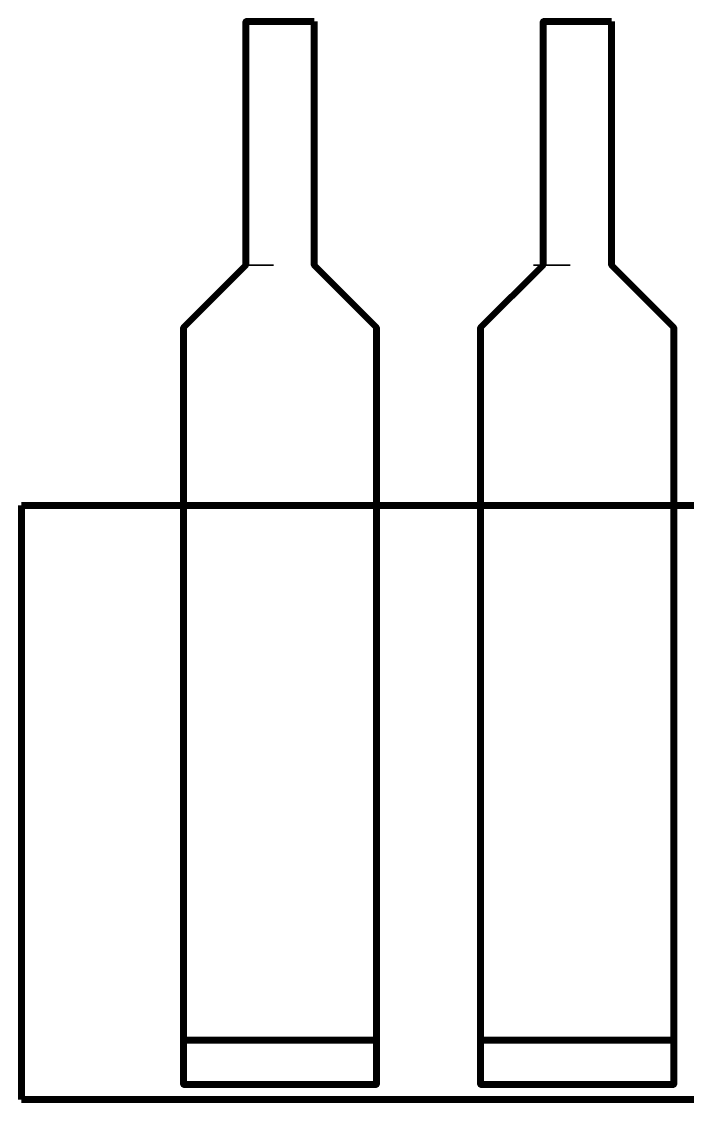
# Model space of a CAD drawing. Header units: inches. Extents: x -0.4 to 8, y -0.5 to 10.5.
# Drawn here: x 7.1756 to 7.3994, y 4.5741 to 4.9371 of the extents above; entities that cross this region are included whole.
import ezdxf

# ---------------------------------------------------------------- set-up
doc = ezdxf.new("R2010")
doc.units = ezdxf.units.IN
doc.header["$LTSCALE"] = 0.504853
doc.header["$MEASUREMENT"] = 0
for name, color, linetype in [('1', 7, 'Continuous'), ('3', 7, 'Continuous'), ('50', 7, 'Continuous')]:
    doc.layers.add(name, color=color, linetype=linetype)
doc.styles.get("Standard").update_dxf_attribs({"font": 'ROMANS.SHX'})

# ---------------------------------------------------------------- blocks, each defined once
blk = doc.blocks.new('43747')
at = {"color": 1, "linetype": 'Continuous', "lineweight": 211}
for p, q in [((0.687, 0.281, -0.04), (-0.098, 0.281, -0.04)), ((0.687, 0.281, -0.26), (-0.098, 0.281, -0.26)), ((0.687, 0.281, -0.26), (-0.098, 0.281, -0.26)), ((-0.098, 0.281, -0.26), (0.687, 0.281, -0.26)), ((0.687, 0.281, -0.26), (-0.098, 0.281, -0.26)), ((-0.098, 0.281, -0.04), (0.687, 0.281, -0.04)), ((-0.098, 0.281, -0.04), (0.687, 0.281, -0.04)), ((-0.098, 0.281, -0.04), (0.687, 0.281, -0.04)), ((0.687, 0.081, -0.26), (0.687, 0.281, -0.26)), ((0.687, 0.281, -0.04), (0.687, 0.081, -0.04)), ((0.687, 0.081, -0.26), (0.687, 0.281, -0.26)), ((0.687, 0.081, -0.26), (0.687, 0.281, -0.26)), ((0.687, 0.281, -0.26), (0.687, 0.081, -0.26)), ((0.687, 0.281, -0.04), (0.687, 0.081, -0.04)), ((0.687, 0.281, -0.04), (0.687, 0.081, -0.04)), ((0.687, 0.081, -0.04), (0.687, 0.281, -0.04)), ((0.687, 0.281, -0.04), (0.687, 0.281, -0.26)), ((0.687, 0.281, -0.26), (0.687, 0.281, -0.04)), ((0.687, 0.281, -0.04), (0.687, 0.281, -0.26)), ((0.687, 0.281, -0.04), (0.687, 0.281, -0.26)), ((-0.098, 0.081, -0.26), (0.687, 0.081, -0.26)), ((0.687, 0.081, -0.26), (-0.098, 0.081, -0.26)), ((0.687, 0.081, -0.26), (-0.098, 0.081, -0.26)), ((0.687, 0.081, -0.26), (-0.098, 0.081, -0.26)), ((-0.098, 0.081, -0.04), (0.687, 0.081, -0.04)), ((0.687, 0.081, -0.04), (-0.098, 0.081, -0.04)), ((-0.098, 0.081, -0.04), (0.687, 0.081, -0.04)), ((-0.098, 0.081, -0.04), (0.687, 0.081, -0.04)), ((0.687, 0.081, -0.04), (0.687, 0.081, -0.26)), ((0.687, 0.081, -0.04), (0.687, 0.081, -0.26)), ((0.687, 0.081, -0.26), (0.687, 0.081, -0.04)), ((0.687, 0.081, -0.04), (0.687, 0.081, -0.26))]:
    blk.add_line(p, q, dxfattribs=at)
at = {"layer": '1', "color": 2, "linetype": 'Continuous', "lineweight": 211}
for p, q in [((0.4675, 0.276, -0.2925), (0.4675, 0.276, -0.3075)), ((0.4675, 0.276, -0.2925), (0.4675, 0.276, -0.3075)), ((0.4675, 0.276, -0.2925), (0.4675, 0.276, -0.3075)), ((0.4675, 0.276, -0.2925), (0.4675, 0.276, -0.3075)), ((0.4675, 0.276, -0.2925), (0.4675, 0.276, -0.3075)), ((0.4675, 0.276, -0.2925), (0.4675, 0.276, -0.3075)), ((0.4675, 0.276, -0.2925), (0.4675, 0.276, -0.3075)), ((0.4675, 0.276, -0.2925), (0.4675, 0.276, -0.3075)), ((0.4675, 0.276, -0.04), (0.4675, 0.276, -0.0075)), ((0.4675, 0.276, -0.04), (0.4675, 0.276, -0.0075)), ((0.4675, 0.276, -0.04), (0.4675, 0.276, -0.0075)), ((0.4675, 0.276, -0.0075), (0.4675, 0.276, -0.04)), ((0.4675, 0.276, -0.0075), (0.4675, 0.276, -0.04)), ((0.4675, 0.276, -0.04), (0.4675, 0.276, -0.0075)), ((0.4675, 0.276, -0.0075), (0.4675, 0.276, 0.0075)), ((0.4675, 0.276, -0.0075), (0.4675, 0.276, 0.0075)), ((0.4675, 0.276, -0.0075), (0.4675, 0.276, 0.0075)), ((0.4675, 0.276, -0.0075), (0.4675, 0.276, 0.0075)), ((0.4675, 0.276, -0.0075), (0.4675, 0.276, 0.0075)), ((0.4675, 0.276, -0.0075), (0.4675, 0.276, 0.0075)), ((0.4675, 0.276, -0.0075), (0.4675, 0.276, 0.0075)), ((0.4675, 0.276, -0.0075), (0.4675, 0.276, 0.0075)), ((0.4675, 0.276, -0.26), (0.4675, 0.261, -0.26)), ((0.4675, 0.261, -0.2925), (0.4675, 0.276, -0.2925)), ((0.4675, 0.261, -0.2925), (0.4675, 0.276, -0.2925)), ((0.4675, 0.261, -0.2925), (0.4675, 0.276, -0.2925)), ((0.5325, 0.276, -0.26), (0.4675, 0.276, -0.26)), ((0.4675, 0.276, -0.2925), (0.4675, 0.276, -0.26)), ((0.4675, 0.276, -0.2925), (0.5325, 0.276, -0.2925)), ((0.5325, 0.276, -0.26), (0.4675, 0.276, -0.26)), ((0.5325, 0.276, -0.2925), (0.4675, 0.276, -0.2925)), ((0.5325, 0.276, -0.26), (0.4675, 0.276, -0.26)), ((0.4675, 0.276, -0.26), (0.4675, 0.276, -0.2925)), ((0.4675, 0.276, -0.26), (0.4675, 0.276, -0.2925)), ((0.4675, 0.276, -0.26), (0.4675, 0.276, -0.2925)), ((0.5325, 0.276, -0.26), (0.4675, 0.276, -0.26)), ((0.4675, 0.276, -0.2925), (0.4675, 0.276, -0.26)), ((0.4675, 0.276, -0.26), (0.5325, 0.276, -0.26)), ((0.4675, 0.276, -0.26), (0.5325, 0.276, -0.26)), ((0.4675, 0.276, -0.2925), (0.5325, 0.276, -0.2925)), ((0.4675, 0.276, -0.2925), (0.5325, 0.276, -0.2925)), ((0.4675, 0.276, -0.26), (0.4675, 0.276, -0.2925)), ((0.4675, 0.276, -0.2925), (0.5325, 0.276, -0.2925)), ((0.5325, 0.276, -0.2925), (0.4675, 0.276, -0.2925)), ((0.4675, 0.276, -0.2925), (0.4675, 0.261, -0.2925)), ((0.4675, 0.276, -0.2925), (0.4675, 0.261, -0.2925)), ((0.4675, 0.261, -0.2925), (0.4675, 0.276, -0.2925)), ((0.4675, 0.276, -0.26), (0.4675, 0.261, -0.26)), ((0.4675, 0.261, -0.26), (0.4675, 0.276, -0.26)), ((0.4675, 0.261, -0.26), (0.4675, 0.276, -0.26)), ((0.4675, 0.261, -0.26), (0.4675, 0.276, -0.26)), ((0.4675, 0.261, -0.26), (0.4675, 0.276, -0.26)), ((0.4675, 0.276, -0.0075), (0.5325, 0.276, -0.0075)), ((0.4675, 0.276, -0.0075), (0.5325, 0.276, -0.0075)), ((0.4675, 0.261, -0.0075), (0.4675, 0.276, -0.0075)), ((0.4675, 0.276, -0.0075), (0.5325, 0.276, -0.0075)), ((0.4675, 0.261, -0.0075), (0.4675, 0.276, -0.0075)), ((0.4675, 0.261, -0.0075), (0.4675, 0.276, -0.0075)), ((0.4675, 0.261, -0.0075), (0.4675, 0.276, -0.0075)), ((0.4675, 0.276, -0.0075), (0.5325, 0.276, -0.0075)), ((0.4675, 0.276, -0.0075), (0.4675, 0.261, -0.0075)), ((0.4675, 0.276, -0.0075), (0.4675, 0.261, -0.0075)), ((0.5325, 0.276, -0.0075), (0.4675, 0.276, -0.0075)), ((0.5325, 0.276, -0.0075), (0.4675, 0.276, -0.0075)), ((0.4675, 0.261, -0.04), (0.4675, 0.276, -0.04)), ((0.5325, 0.276, -0.04), (0.4675, 0.276, -0.04)), ((0.5325, 0.276, -0.04), (0.4675, 0.276, -0.04)), ((0.4675, 0.276, -0.04), (0.4675, 0.261, -0.04)), ((0.4675, 0.276, -0.04), (0.4675, 0.261, -0.04)), ((0.5325, 0.276, -0.04), (0.4675, 0.276, -0.04)), ((0.4675, 0.261, -0.04), (0.4675, 0.276, -0.04)), ((0.4675, 0.276, -0.04), (0.5325, 0.276, -0.04)), ((0.4675, 0.276, -0.04), (0.5325, 0.276, -0.04)), ((0.5325, 0.276, -0.04), (0.4675, 0.276, -0.04)), ((0.4675, 0.261, -0.04), (0.4675, 0.276, -0.04)), ((0.4675, 0.261, -0.04), (0.4675, 0.276, -0.04)), ((0.5325, 0.276, -0.2925), (0.5325, 0.276, -0.3075)), ((0.5325, 0.276, -0.2925), (0.5325, 0.276, -0.3075)), ((0.5325, 0.276, -0.2925), (0.5325, 0.276, -0.3075)), ((0.5325, 0.276, -0.2925), (0.5325, 0.276, -0.3075)), ((0.5325, 0.276, -0.2925), (0.5325, 0.276, -0.3075)), ((0.5325, 0.276, -0.2925), (0.5325, 0.276, -0.3075)), ((0.5325, 0.276, -0.2925), (0.5325, 0.276, -0.3075)), ((0.5325, 0.276, -0.0075), (0.5325, 0.276, -0.04)), ((0.5325, 0.276, -0.0075), (0.5325, 0.276, -0.04)), ((0.5325, 0.276, -0.04), (0.5325, 0.276, -0.0075)), ((0.5325, 0.276, -0.0075), (0.5325, 0.276, -0.04)), ((0.5325, 0.276, -0.0075), (0.5325, 0.276, -0.04)), ((0.5325, 0.276, -0.04), (0.5325, 0.276, -0.0075)), ((0.5325, 0.276, -0.0075), (0.5325, 0.276, 0.0075)), ((0.5325, 0.276, -0.0075), (0.5325, 0.276, 0.0075)), ((0.5325, 0.276, -0.0075), (0.5325, 0.276, 0.0075)), ((0.5325, 0.276, -0.0075), (0.5325, 0.276, 0.0075)), ((0.5325, 0.276, -0.0075), (0.5325, 0.276, 0.0075)), ((0.5325, 0.276, -0.0075), (0.5325, 0.276, 0.0075)), ((0.5325, 0.276, -0.0075), (0.5325, 0.276, 0.0075)), ((0.5325, 0.276, -0.0075), (0.5325, 0.276, 0.0075)), ((0.5325, 0.261, -0.2925), (0.5325, 0.276, -0.2925)), ((0.5325, 0.261, -0.2925), (0.5325, 0.276, -0.2925)), ((0.5325, 0.276, -0.2925), (0.5325, 0.261, -0.2925)), ((0.5325, 0.276, -0.2925), (0.5325, 0.261, -0.2925)), ((0.5325, 0.276, -0.2925), (0.5325, 0.276, -0.26)), ((0.5325, 0.276, -0.26), (0.5325, 0.276, -0.2925)), ((0.5325, 0.276, -0.2925), (0.5325, 0.276, -0.26)), ((0.5325, 0.276, -0.2925), (0.5325, 0.276, -0.26)), ((0.5325, 0.276, -0.26), (0.5325, 0.276, -0.2925)), ((0.5325, 0.276, -0.2925), (0.5325, 0.276, -0.26)), ((0.5325, 0.261, -0.2925), (0.5325, 0.276, -0.2925)), ((0.5325, 0.261, -0.2925), (0.5325, 0.276, -0.2925)), ((0.5325, 0.276, -0.26), (0.5325, 0.261, -0.26)), ((0.5325, 0.261, -0.26), (0.5325, 0.276, -0.26)), ((0.5325, 0.276, -0.26), (0.5325, 0.261, -0.26)), ((0.5325, 0.276, -0.26), (0.5325, 0.261, -0.26)), ((0.5325, 0.261, -0.26), (0.5325, 0.276, -0.26)), ((0.5325, 0.276, -0.26), (0.5325, 0.261, -0.26)), ((0.5325, 0.276, -0.2925), (0.5325, 0.276, -0.3075)), ((0.5325, 0.261, -0.0075), (0.5325, 0.276, -0.0075)), ((0.5325, 0.276, -0.0075), (0.5325, 0.261, -0.0075)), ((0.5325, 0.276, -0.0075), (0.5325, 0.261, -0.0075)), ((0.5325, 0.261, -0.0075), (0.5325, 0.276, -0.0075)), ((0.5325, 0.261, -0.0075), (0.5325, 0.276, -0.0075)), ((0.5325, 0.261, -0.0075), (0.5325, 0.276, -0.0075)), ((0.5325, 0.276, -0.04), (0.5325, 0.261, -0.04)), ((0.5325, 0.276, -0.04), (0.5325, 0.261, -0.04)), ((0.5325, 0.276, -0.04), (0.5325, 0.261, -0.04)), ((0.5325, 0.276, -0.04), (0.5325, 0.261, -0.04)), ((0.5325, 0.261, -0.04), (0.5325, 0.276, -0.04)), ((0.5325, 0.261, -0.04), (0.5325, 0.276, -0.04)), ((0.5675, 0.276, -0.26), (0.5675, 0.276, -0.2925)), ((0.5675, 0.276, -0.26), (0.5675, 0.276, -0.2925)), ((0.5675, 0.276, -0.2925), (0.5675, 0.276, -0.26)), ((0.5675, 0.276, -0.2925), (0.6325, 0.276, -0.2925)), ((0.5675, 0.276, -0.2925), (0.6325, 0.276, -0.2925)), ((0.5675, 0.276, -0.26), (0.5675, 0.276, -0.2925)), ((0.5675, 0.276, -0.26), (0.6325, 0.276, -0.26)), ((0.6325, 0.276, -0.26), (0.5675, 0.276, -0.26)), ((0.6325, 0.276, -0.2925), (0.5675, 0.276, -0.2925)), ((0.6325, 0.276, -0.26), (0.5675, 0.276, -0.26)), ((0.5675, 0.276, -0.2925), (0.5675, 0.276, -0.26)), ((0.5675, 0.276, -0.26), (0.5675, 0.276, -0.2925)), ((0.6325, 0.276, -0.26), (0.5675, 0.276, -0.26)), ((0.5675, 0.276, -0.2925), (0.6325, 0.276, -0.2925)), ((0.6325, 0.276, -0.2925), (0.5675, 0.276, -0.2925)), ((0.5675, 0.276, -0.2925), (0.6325, 0.276, -0.2925)), ((0.5675, 0.276, -0.26), (0.6325, 0.276, -0.26)), ((0.6325, 0.276, -0.26), (0.5675, 0.276, -0.26)), ((0.5675, 0.276, -0.26), (0.5675, 0.261, -0.26)), ((0.5675, 0.276, -0.2925), (0.5675, 0.261, -0.2925)), ((0.5675, 0.261, -0.26), (0.5675, 0.276, -0.26)), ((0.5675, 0.276, -0.26), (0.5675, 0.261, -0.26)), ((0.5675, 0.261, -0.2925), (0.5675, 0.276, -0.2925)), ((0.5675, 0.261, -0.26), (0.5675, 0.276, -0.26)), ((0.5675, 0.261, -0.26), (0.5675, 0.276, -0.26)), ((0.5675, 0.276, -0.04), (0.5675, 0.276, -0.0075)), ((0.5675, 0.276, -0.04), (0.5675, 0.276, -0.0075)), ((0.5675, 0.276, -0.04), (0.5675, 0.276, -0.0075)), ((0.5675, 0.276, -0.0075), (0.5675, 0.276, -0.04)), ((0.5675, 0.276, -0.04), (0.5675, 0.276, -0.0075)), ((0.5675, 0.276, -0.0075), (0.5675, 0.276, -0.04)), ((0.5675, 0.276, -0.0075), (0.5675, 0.276, 0.0075)), ((0.5675, 0.276, -0.0075), (0.5675, 0.276, 0.0075)), ((0.5675, 0.276, -0.0075), (0.5675, 0.276, 0.0075)), ((0.5675, 0.276, -0.0075), (0.5675, 0.276, 0.0075)), ((0.5675, 0.276, -0.0075), (0.5675, 0.276, 0.0075)), ((0.5675, 0.276, -0.0075), (0.5675, 0.276, 0.0075)), ((0.5675, 0.276, -0.0075), (0.5675, 0.276, 0.0075)), ((0.5675, 0.276, -0.0075), (0.5675, 0.276, 0.0075)), ((0.5675, 0.261, -0.04), (0.5675, 0.276, -0.04)), ((0.5675, 0.276, -0.04), (0.5675, 0.261, -0.04)), ((0.5675, 0.276, -0.04), (0.5675, 0.261, -0.04)), ((0.6325, 0.276, -0.04), (0.5675, 0.276, -0.04)), ((0.5675, 0.276, -0.04), (0.6325, 0.276, -0.04)), ((0.6325, 0.276, -0.04), (0.5675, 0.276, -0.04)), ((0.6325, 0.276, -0.04), (0.5675, 0.276, -0.04)), ((0.6325, 0.276, -0.04), (0.5675, 0.276, -0.04)), ((0.5675, 0.276, -0.04), (0.6325, 0.276, -0.04)), ((0.5675, 0.261, -0.26), (0.5675, 0.276, -0.26)), ((0.5675, 0.261, -0.2925), (0.5675, 0.276, -0.2925)), ((0.5675, 0.261, -0.2925), (0.5675, 0.276, -0.2925)), ((0.5675, 0.276, -0.2925), (0.5675, 0.261, -0.2925)), ((0.5675, 0.261, -0.2925), (0.5675, 0.276, -0.2925)), ((0.5675, 0.276, -0.2925), (0.5675, 0.276, -0.3075)), ((0.5675, 0.276, -0.2925), (0.5675, 0.276, -0.3075)), ((0.5675, 0.276, -0.2925), (0.5675, 0.276, -0.3075)), ((0.5675, 0.276, -0.2925), (0.5675, 0.276, -0.3075)), ((0.5675, 0.276, -0.2925), (0.5675, 0.276, -0.3075)), ((0.5675, 0.276, -0.2925), (0.5675, 0.276, -0.3075)), ((0.5675, 0.276, -0.2925), (0.5675, 0.276, -0.3075)), ((0.5675, 0.276, -0.2925), (0.5675, 0.276, -0.3075)), ((0.6325, 0.276, -0.0075), (0.5675, 0.276, -0.0075)), ((0.6325, 0.276, -0.0075), (0.5675, 0.276, -0.0075)), ((0.5675, 0.276, -0.0075), (0.6325, 0.276, -0.0075)), ((0.5675, 0.261, -0.0075), (0.5675, 0.276, -0.0075)), ((0.5675, 0.276, -0.0075), (0.6325, 0.276, -0.0075)), ((0.5675, 0.261, -0.0075), (0.5675, 0.276, -0.0075)), ((0.5675, 0.276, -0.0075), (0.6325, 0.276, -0.0075)), ((0.5675, 0.261, -0.0075), (0.5675, 0.276, -0.0075)), ((0.5675, 0.276, -0.0075), (0.5675, 0.261, -0.0075)), ((0.5675, 0.276, -0.0075), (0.5675, 0.261, -0.0075)), ((0.5675, 0.276, -0.0075), (0.6325, 0.276, -0.0075)), ((0.5675, 0.261, -0.0075), (0.5675, 0.276, -0.0075)), ((0.5675, 0.261, -0.04), (0.5675, 0.276, -0.04)), ((0.5675, 0.261, -0.04), (0.5675, 0.276, -0.04)), ((0.5675, 0.261, -0.04), (0.5675, 0.276, -0.04)), ((0.6325, 0.276, -0.26), (0.6325, 0.276, -0.2925)), ((0.6325, 0.276, -0.2925), (0.6325, 0.276, -0.26)), ((0.6325, 0.276, -0.2925), (0.6325, 0.276, -0.26)), ((0.6325, 0.276, -0.2925), (0.6325, 0.276, -0.26)), ((0.6325, 0.276, -0.26), (0.6325, 0.276, -0.2925)), ((0.6325, 0.276, -0.2925), (0.6325, 0.276, -0.26)), ((0.6325, 0.261, -0.26), (0.6325, 0.276, -0.26)), ((0.6325, 0.276, -0.2925), (0.6325, 0.261, -0.2925)), ((0.6325, 0.276, -0.26), (0.6325, 0.261, -0.26)), ((0.6325, 0.276, -0.26), (0.6325, 0.261, -0.26)), ((0.6325, 0.261, -0.2925), (0.6325, 0.276, -0.2925)), ((0.6325, 0.261, -0.26), (0.6325, 0.276, -0.26)), ((0.6325, 0.276, -0.26), (0.6325, 0.261, -0.26)), ((0.6325, 0.276, -0.0075), (0.6325, 0.276, -0.04)), ((0.6325, 0.276, -0.0075), (0.6325, 0.276, 0.0075)), ((0.6325, 0.276, -0.0075), (0.6325, 0.276, 0.0075)), ((0.6325, 0.276, -0.0075), (0.6325, 0.276, 0.0075)), ((0.6325, 0.276, -0.0075), (0.6325, 0.276, 0.0075)), ((0.6325, 0.276, -0.0075), (0.6325, 0.276, 0.0075)), ((0.6325, 0.276, -0.0075), (0.6325, 0.276, 0.0075)), ((0.6325, 0.276, -0.0075), (0.6325, 0.276, 0.0075)), ((0.6325, 0.276, -0.0075), (0.6325, 0.276, 0.0075)), ((0.6325, 0.276, -0.0075), (0.6325, 0.276, -0.04)), ((0.6325, 0.276, -0.0075), (0.6325, 0.276, -0.04)), ((0.6325, 0.276, -0.04), (0.6325, 0.276, -0.0075)), ((0.6325, 0.261, -0.04), (0.6325, 0.276, -0.04)), ((0.6325, 0.276, -0.04), (0.6325, 0.276, -0.0075)), ((0.6325, 0.276, -0.0075), (0.6325, 0.276, -0.04)), ((0.6325, 0.276, -0.04), (0.6325, 0.261, -0.04)), ((0.6325, 0.276, -0.04), (0.6325, 0.261, -0.04)), ((0.6325, 0.261, -0.04), (0.6325, 0.276, -0.04)), ((0.6325, 0.276, -0.04), (0.6325, 0.261, -0.04)), ((0.6325, 0.276, -0.26), (0.6325, 0.261, -0.26)), ((0.6325, 0.261, -0.2925), (0.6325, 0.276, -0.2925)), ((0.6325, 0.261, -0.2925), (0.6325, 0.276, -0.2925)), ((0.6325, 0.261, -0.2925), (0.6325, 0.276, -0.2925)), ((0.6325, 0.276, -0.2925), (0.6325, 0.261, -0.2925)), ((0.6325, 0.276, -0.2925), (0.6325, 0.276, -0.3075)), ((0.6325, 0.276, -0.2925), (0.6325, 0.276, -0.3075)), ((0.6325, 0.276, -0.2925), (0.6325, 0.276, -0.3075)), ((0.6325, 0.276, -0.2925), (0.6325, 0.276, -0.3075)), ((0.6325, 0.276, -0.2925), (0.6325, 0.276, -0.3075)), ((0.6325, 0.276, -0.2925), (0.6325, 0.276, -0.3075)), ((0.6325, 0.276, -0.2925), (0.6325, 0.276, -0.3075)), ((0.6325, 0.276, -0.2925), (0.6325, 0.276, -0.3075)), ((0.6325, 0.261, -0.0075), (0.6325, 0.276, -0.0075)), ((0.6325, 0.261, -0.0075), (0.6325, 0.276, -0.0075)), ((0.6325, 0.261, -0.0075), (0.6325, 0.276, -0.0075)), ((0.6325, 0.276, -0.0075), (0.6325, 0.261, -0.0075)), ((0.6325, 0.276, -0.0075), (0.6325, 0.261, -0.0075)), ((0.6325, 0.261, -0.0075), (0.6325, 0.276, -0.0075)), ((0.6325, 0.276, -0.04), (0.6325, 0.261, -0.04)), ((0.4675, 0.261, -0.0075), (0.4675, 0.261, -0.04)), ((0.4675, 0.261, -0.04), (0.4675, 0.261, -0.0075)), ((0.4675, 0.261, -0.0075), (0.4675, 0.261, -0.04)), ((0.4675, 0.261, -0.04), (0.4675, 0.261, -0.0075)), ((0.4675, 0.261, -0.04), (0.4675, 0.261, -0.0075)), ((0.4675, 0.261, -0.04), (0.4675, 0.261, -0.0075)), ((0.5325, 0.261, -0.26), (0.4675, 0.261, -0.26)), ((0.4675, 0.261, -0.26), (0.4675, 0.261, -0.2925)), ((0.5325, 0.261, -0.2925), (0.4675, 0.261, -0.2925)), ((0.4675, 0.261, -0.26), (0.4675, 0.261, -0.2925)), ((0.5325, 0.261, -0.2925), (0.4675, 0.261, -0.2925)), ((0.4675, 0.261, -0.2925), (0.5325, 0.261, -0.2925)), ((0.4675, 0.261, -0.2925), (0.5325, 0.261, -0.2925)), ((0.4675, 0.261, -0.2925), (0.5325, 0.261, -0.2925)), ((0.4675, 0.261, -0.26), (0.4675, 0.261, -0.2925)), ((0.4675, 0.261, -0.26), (0.5325, 0.261, -0.26)), ((0.4675, 0.261, -0.2925), (0.4675, 0.261, -0.26)), ((0.4675, 0.261, -0.26), (0.4675, 0.261, -0.2925)), ((0.4675, 0.261, -0.2925), (0.4675, 0.261, -0.26)), ((0.4675, 0.261, -0.2925), (0.5325, 0.261, -0.2925)), ((0.5325, 0.261, -0.26), (0.4675, 0.261, -0.26)), ((0.5325, 0.261, -0.26), (0.4675, 0.261, -0.26)), ((0.5325, 0.261, -0.26), (0.4675, 0.261, -0.26)), ((0.4675, 0.261, -0.26), (0.5325, 0.261, -0.26)), ((0.5325, 0.261, -0.0075), (0.4675, 0.261, -0.0075)), ((0.5325, 0.261, -0.0075), (0.4675, 0.261, -0.0075)), ((0.4675, 0.261, -0.0075), (0.5325, 0.261, -0.0075)), ((0.4675, 0.261, -0.0075), (0.5325, 0.261, -0.0075)), ((0.4675, 0.261, -0.0075), (0.5325, 0.261, -0.0075)), ((0.4675, 0.261, -0.0075), (0.5325, 0.261, -0.0075)), ((0.4675, 0.261, -0.04), (0.5325, 0.261, -0.04)), ((0.4675, 0.261, -0.04), (0.5325, 0.261, -0.04)), ((0.5325, 0.261, -0.04), (0.4675, 0.261, -0.04)), ((0.5325, 0.261, -0.04), (0.4675, 0.261, -0.04)), ((0.5325, 0.261, -0.04), (0.4675, 0.261, -0.04)), ((0.5325, 0.261, -0.04), (0.4675, 0.261, -0.04)), ((0.5325, 0.261, -0.0075), (0.5325, 0.261, -0.04)), ((0.5325, 0.261, -0.04), (0.5325, 0.261, -0.0075)), ((0.5325, 0.261, -0.04), (0.5325, 0.261, -0.0075)), ((0.5325, 0.261, -0.0075), (0.5325, 0.261, -0.04)), ((0.5325, 0.261, -0.0075), (0.5325, 0.261, -0.04)), ((0.5325, 0.261, -0.0075), (0.5325, 0.261, -0.04)), ((0.5325, 0.261, -0.2925), (0.5325, 0.261, -0.26)), ((0.5325, 0.261, -0.2925), (0.5325, 0.261, -0.26)), ((0.5325, 0.261, -0.2925), (0.5325, 0.261, -0.26)), ((0.5325, 0.261, -0.26), (0.5325, 0.261, -0.2925)), ((0.5325, 0.261, -0.26), (0.5325, 0.261, -0.2925)), ((0.5325, 0.261, -0.2925), (0.5325, 0.261, -0.26)), ((0.6325, 0.261, -0.26), (0.5675, 0.261, -0.26)), ((0.5675, 0.261, -0.2925), (0.6325, 0.261, -0.2925)), ((0.5675, 0.261, -0.26), (0.6325, 0.261, -0.26)), ((0.6325, 0.261, -0.26), (0.5675, 0.261, -0.26)), ((0.6325, 0.261, -0.2925), (0.5675, 0.261, -0.2925)), ((0.6325, 0.261, -0.26), (0.5675, 0.261, -0.26)), ((0.5675, 0.261, -0.26), (0.5675, 0.261, -0.2925)), ((0.5675, 0.261, -0.26), (0.6325, 0.261, -0.26)), ((0.6325, 0.261, -0.26), (0.5675, 0.261, -0.26)), ((0.5675, 0.261, -0.2925), (0.5675, 0.261, -0.26)), ((0.5675, 0.261, -0.04), (0.5675, 0.261, -0.0075)), ((0.5675, 0.261, -0.04), (0.5675, 0.261, -0.0075)), ((0.5675, 0.261, -0.04), (0.5675, 0.261, -0.0075)), ((0.5675, 0.261, -0.0075), (0.5675, 0.261, -0.04)), ((0.5675, 0.261, -0.04), (0.5675, 0.261, -0.0075)), ((0.5675, 0.261, -0.0075), (0.5675, 0.261, -0.04)), ((0.6325, 0.261, -0.04), (0.5675, 0.261, -0.04)), ((0.6325, 0.261, -0.04), (0.5675, 0.261, -0.04)), ((0.5675, 0.261, -0.04), (0.6325, 0.261, -0.04)), ((0.6325, 0.261, -0.04), (0.5675, 0.261, -0.04)), ((0.5675, 0.261, -0.04), (0.6325, 0.261, -0.04)), ((0.5675, 0.261, -0.2925), (0.6325, 0.261, -0.2925)), ((0.5675, 0.261, -0.2925), (0.6325, 0.261, -0.2925)), ((0.6325, 0.261, -0.2925), (0.5675, 0.261, -0.2925)), ((0.5675, 0.261, -0.2925), (0.6325, 0.261, -0.2925)), ((0.5675, 0.261, -0.26), (0.5675, 0.261, -0.2925)), ((0.5675, 0.261, -0.26), (0.5675, 0.261, -0.2925)), ((0.5675, 0.261, -0.26), (0.5675, 0.261, -0.2925)), ((0.5675, 0.261, -0.2925), (0.5675, 0.261, -0.26)), ((0.5675, 0.261, -0.0075), (0.6325, 0.261, -0.0075)), ((0.5675, 0.261, -0.0075), (0.6325, 0.261, -0.0075)), ((0.6325, 0.261, -0.0075), (0.5675, 0.261, -0.0075)), ((0.5675, 0.261, -0.0075), (0.6325, 0.261, -0.0075)), ((0.6325, 0.261, -0.0075), (0.5675, 0.261, -0.0075)), ((0.5675, 0.261, -0.0075), (0.6325, 0.261, -0.0075)), ((0.6325, 0.261, -0.04), (0.5675, 0.261, -0.04)), ((0.6325, 0.261, -0.26), (0.6325, 0.261, -0.2925)), ((0.6325, 0.261, -0.2925), (0.6325, 0.261, -0.26)), ((0.6325, 0.261, -0.04), (0.6325, 0.261, -0.0075)), ((0.6325, 0.261, -0.0075), (0.6325, 0.261, -0.04)), ((0.6325, 0.261, -0.0075), (0.6325, 0.261, -0.04)), ((0.6325, 0.261, -0.04), (0.6325, 0.261, -0.0075)), ((0.6325, 0.261, -0.0075), (0.6325, 0.261, -0.04)), ((0.6325, 0.261, -0.0075), (0.6325, 0.261, -0.04)), ((0.6325, 0.261, -0.2925), (0.6325, 0.261, -0.26)), ((0.6325, 0.261, -0.26), (0.6325, 0.261, -0.2925)), ((0.6325, 0.261, -0.2925), (0.6325, 0.261, -0.26)), ((0.6325, 0.261, -0.2925), (0.6325, 0.261, -0.26)), ((0.4675, 0.021, -0.2925), (0.4675, 0.021, -0.3075)), ((0.4675, 0.021, -0.2925), (0.4675, 0.021, -0.3075)), ((0.4675, 0.021, -0.2925), (0.4675, 0.021, -0.3075)), ((0.4675, 0.021, -0.2925), (0.4675, 0.021, -0.3075)), ((0.4675, 0.021, -0.2925), (0.4675, 0.021, -0.3075)), ((0.4675, 0.021, -0.2925), (0.4675, 0.021, -0.3075)), ((0.4675, 0.021, -0.2925), (0.4675, 0.021, -0.3075)), ((0.4675, 0.021, -0.2925), (0.4675, 0.021, -0.3075)), ((0.4675, 0.021, -0.0075), (0.4675, 0.021, 0.0075)), ((0.4675, 0.021, -0.0075), (0.4675, 0.021, 0.0075)), ((0.4675, 0.021, -0.0075), (0.4675, 0.021, 0.0075)), ((0.4675, 0.021, -0.0075), (0.4675, 0.021, 0.0075)), ((0.4675, 0.021, -0.0075), (0.4675, 0.021, 0.0075)), ((0.4675, 0.021, -0.0075), (0.4675, 0.021, 0.0075)), ((0.4675, 0.021, -0.0075), (0.4675, 0.021, 0.0075)), ((0.4675, 0.021, -0.0075), (0.4675, 0.021, 0.0075)), ((0.5325, 0.021, -0.2925), (0.5325, 0.021, -0.3075)), ((0.5325, 0.021, -0.0075), (0.5325, 0.021, 0.0075)), ((0.5325, 0.021, -0.0075), (0.5325, 0.021, 0.0075)), ((0.5325, 0.021, -0.0075), (0.5325, 0.021, 0.0075)), ((0.5325, 0.021, -0.0075), (0.5325, 0.021, 0.0075)), ((0.5325, 0.021, -0.0075), (0.5325, 0.021, 0.0075)), ((0.5325, 0.021, -0.2925), (0.5325, 0.021, -0.3075)), ((0.5325, 0.021, -0.2925), (0.5325, 0.021, -0.3075)), ((0.5325, 0.021, -0.2925), (0.5325, 0.021, -0.3075)), ((0.5325, 0.021, -0.2925), (0.5325, 0.021, -0.3075)), ((0.5325, 0.021, -0.2925), (0.5325, 0.021, -0.3075)), ((0.5325, 0.021, -0.2925), (0.5325, 0.021, -0.3075)), ((0.5325, 0.021, -0.2925), (0.5325, 0.021, -0.3075)), ((0.5325, 0.021, -0.0075), (0.5325, 0.021, 0.0075)), ((0.5325, 0.021, -0.0075), (0.5325, 0.021, 0.0075)), ((0.5325, 0.021, -0.0075), (0.5325, 0.021, 0.0075)), ((0.5675, 0.021, -0.0075), (0.5675, 0.021, 0.0075)), ((0.5675, 0.021, -0.0075), (0.5675, 0.021, 0.0075)), ((0.5675, 0.021, -0.0075), (0.5675, 0.021, 0.0075)), ((0.5675, 0.021, -0.0075), (0.5675, 0.021, 0.0075)), ((0.5675, 0.021, -0.0075), (0.5675, 0.021, 0.0075)), ((0.5675, 0.021, -0.0075), (0.5675, 0.021, 0.0075)), ((0.5675, 0.021, -0.2925), (0.5675, 0.021, -0.3075)), ((0.5675, 0.021, -0.2925), (0.5675, 0.021, -0.3075)), ((0.5675, 0.021, -0.2925), (0.5675, 0.021, -0.3075)), ((0.5675, 0.021, -0.2925), (0.5675, 0.021, -0.3075)), ((0.5675, 0.021, -0.2925), (0.5675, 0.021, -0.3075)), ((0.5675, 0.021, -0.2925), (0.5675, 0.021, -0.3075)), ((0.5675, 0.021, -0.2925), (0.5675, 0.021, -0.3075)), ((0.5675, 0.021, -0.2925), (0.5675, 0.021, -0.3075)), ((0.5675, 0.021, -0.0075), (0.5675, 0.021, 0.0075)), ((0.5675, 0.021, -0.0075), (0.5675, 0.021, 0.0075)), ((0.6325, 0.021, -0.0075), (0.6325, 0.021, 0.0075)), ((0.6325, 0.021, -0.0075), (0.6325, 0.021, 0.0075)), ((0.6325, 0.021, -0.0075), (0.6325, 0.021, 0.0075)), ((0.6325, 0.021, -0.0075), (0.6325, 0.021, 0.0075)), ((0.6325, 0.021, -0.0075), (0.6325, 0.021, 0.0075)), ((0.6325, 0.021, -0.0075), (0.6325, 0.021, 0.0075)), ((0.6325, 0.021, -0.0075), (0.6325, 0.021, 0.0075)), ((0.6325, 0.021, -0.0075), (0.6325, 0.021, 0.0075)), ((0.6325, 0.021, -0.2925), (0.6325, 0.021, -0.3075)), ((0.6325, 0.021, -0.2925), (0.6325, 0.021, -0.3075)), ((0.6325, 0.021, -0.2925), (0.6325, 0.021, -0.3075)), ((0.6325, 0.021, -0.2925), (0.6325, 0.021, -0.3075)), ((0.6325, 0.021, -0.2925), (0.6325, 0.021, -0.3075)), ((0.6325, 0.021, -0.2925), (0.6325, 0.021, -0.3075)), ((0.6325, 0.021, -0.2925), (0.6325, 0.021, -0.3075)), ((0.6325, 0.021, -0.2925), (0.6325, 0.021, -0.3075)), ((0.4885, 0, -0.2925), (0.4885, 0, -0.3075)), ((0.4885, 0, -0.2925), (0.4885, 0, -0.3075)), ((0.4885, 0, -0.2925), (0.4885, 0, -0.3075)), ((0.4885, 0, -0.2925), (0.4885, 0, -0.3075)), ((0.4885, 0, -0.2925), (0.4885, 0, -0.3075)), ((0.4885, 0, -0.2925), (0.4885, 0, -0.3075)), ((0.4885, 0, -0.2925), (0.4885, 0, -0.3075)), ((0.4885, 0, -0.2925), (0.4885, 0, -0.3075)), ((0.4885, 0, -0.0075), (0.4885, 0, 0.0075)), ((0.4885, 0, -0.0075), (0.4885, 0, 0.0075)), ((0.4885, 0, -0.0075), (0.4885, 0, 0.0075)), ((0.4885, 0, -0.0075), (0.4885, 0, 0.0075)), ((0.4885, 0, -0.0075), (0.4885, 0, 0.0075)), ((0.4885, 0, -0.0075), (0.4885, 0, 0.0075)), ((0.4885, 0, -0.0075), (0.4885, 0, 0.0075)), ((0.4885, 0, -0.0075), (0.4885, 0, 0.0075)), ((0.5115, 0, -0.2925), (0.5115, 0, -0.3075)), ((0.5115, 0, -0.2925), (0.5115, 0, -0.3075)), ((0.5115, 0, -0.2925), (0.5115, 0, -0.3075)), ((0.5115, 0, -0.2925), (0.5115, 0, -0.3075)), ((0.5115, 0, -0.2925), (0.5115, 0, -0.3075)), ((0.5115, 0, -0.2925), (0.5115, 0, -0.3075)), ((0.5115, 0, -0.2925), (0.5115, 0, -0.3075)), ((0.5115, 0, -0.2925), (0.5115, 0, -0.3075)), ((0.5115, 0, -0.0075), (0.5115, 0, 0.0075)), ((0.5115, 0, -0.0075), (0.5115, 0, 0.0075)), ((0.5115, 0, -0.0075), (0.5115, 0, 0.0075)), ((0.5115, 0, -0.0075), (0.5115, 0, 0.0075)), ((0.5115, 0, -0.0075), (0.5115, 0, 0.0075)), ((0.5115, 0, -0.0075), (0.5115, 0, 0.0075)), ((0.5115, 0, -0.0075), (0.5115, 0, 0.0075)), ((0.5115, 0, -0.0075), (0.5115, 0, 0.0075)), ((0.5885, 0, -0.0075), (0.5885, 0, 0.0075)), ((0.5885, 0, -0.0075), (0.5885, 0, 0.0075)), ((0.5885, 0, -0.0075), (0.5885, 0, 0.0075)), ((0.5885, 0, -0.0075), (0.5885, 0, 0.0075)), ((0.5885, 0, -0.0075), (0.5885, 0, 0.0075)), ((0.5885, 0, -0.0075), (0.5885, 0, 0.0075)), ((0.5885, 0, -0.0075), (0.5885, 0, 0.0075)), ((0.5885, 0, -0.0075), (0.5885, 0, 0.0075)), ((0.5885, 0, -0.2925), (0.5885, 0, -0.3075)), ((0.5885, 0, -0.2925), (0.5885, 0, -0.3075)), ((0.5885, 0, -0.2925), (0.5885, 0, -0.3075)), ((0.5885, 0, -0.2925), (0.5885, 0, -0.3075)), ((0.5885, 0, -0.2925), (0.5885, 0, -0.3075)), ((0.5885, 0, -0.2925), (0.5885, 0, -0.3075)), ((0.5885, 0, -0.2925), (0.5885, 0, -0.3075)), ((0.5885, 0, -0.2925), (0.5885, 0, -0.3075)), ((0.6115, 0, -0.0075), (0.6115, 0, 0.0075)), ((0.6115, 0, -0.0075), (0.6115, 0, 0.0075)), ((0.6115, 0, -0.0075), (0.6115, 0, 0.0075)), ((0.6115, 0, -0.0075), (0.6115, 0, 0.0075)), ((0.6115, 0, -0.0075), (0.6115, 0, 0.0075)), ((0.6115, 0, -0.0075), (0.6115, 0, 0.0075)), ((0.6115, 0, -0.0075), (0.6115, 0, 0.0075)), ((0.6115, 0, -0.0075), (0.6115, 0, 0.0075)), ((0.6115, 0, -0.2925), (0.6115, 0, -0.3075)), ((0.6115, 0, -0.2925), (0.6115, 0, -0.3075)), ((0.6115, 0, -0.2925), (0.6115, 0, -0.3075)), ((0.6115, 0, -0.2925), (0.6115, 0, -0.3075)), ((0.6115, 0, -0.2925), (0.6115, 0, -0.3075)), ((0.6115, 0, -0.2925), (0.6115, 0, -0.3075)), ((0.6115, 0, -0.2925), (0.6115, 0, -0.3075)), ((0.6115, 0, -0.2925), (0.6115, 0, -0.3075)), ((0.4885, -0.082, -0.2925), (0.4885, -0.082, -0.3075)), ((0.4885, -0.082, -0.2925), (0.4885, -0.082, -0.3075)), ((0.4885, -0.082, -0.2925), (0.4885, -0.082, -0.3075)), ((0.4885, -0.082, -0.3075), (0.4885, -0.082, -0.2925)), ((0.4885, -0.082, -0.2925), (0.4885, -0.082, -0.3075)), ((0.4885, -0.082, -0.3075), (0.4885, -0.082, -0.2925)), ((0.4885, -0.082, -0.3075), (0.4885, -0.082, -0.2925)), ((0.4885, -0.082, -0.2925), (0.4885, -0.082, -0.3075)), ((0.4885, -0.082, -0.2925), (0.4885, -0.082, -0.3075)), ((0.4885, -0.082, -0.3075), (0.4885, -0.082, -0.2925)), ((0.4885, -0.082, -0.2925), (0.4885, -0.082, -0.3075)), ((0.4885, -0.082, -0.2925), (0.4885, -0.082, -0.3075)), ((0.4885, -0.082, 0.0075), (0.4885, -0.082, -0.0075)), ((0.4885, -0.082, -0.0075), (0.4885, -0.082, 0.0075)), ((0.4885, -0.082, -0.0075), (0.4885, -0.082, 0.0075)), ((0.4885, -0.082, -0.0075), (0.4885, -0.082, 0.0075)), ((0.4885, -0.082, 0.0075), (0.4885, -0.082, -0.0075)), ((0.4885, -0.082, -0.0075), (0.4885, -0.082, 0.0075)), ((0.4885, -0.082, 0.0075), (0.4885, -0.082, -0.0075)), ((0.4885, -0.082, -0.0075), (0.4885, -0.082, 0.0075)), ((0.4885, -0.082, -0.0075), (0.4885, -0.082, 0.0075)), ((0.4885, -0.082, -0.0075), (0.4885, -0.082, 0.0075)), ((0.4885, -0.082, -0.0075), (0.4885, -0.082, 0.0075)), ((0.4885, -0.082, 0.0075), (0.4885, -0.082, -0.0075)), ((0.5115, -0.082, -0.2925), (0.5115, -0.082, -0.3075)), ((0.5115, -0.082, -0.0075), (0.5115, -0.082, 0.0075)), ((0.5115, -0.082, -0.0075), (0.5115, -0.082, 0.0075)), ((0.5115, -0.082, -0.0075), (0.5115, -0.082, 0.0075)), ((0.5115, -0.082, -0.0075), (0.5115, -0.082, 0.0075)), ((0.5115, -0.082, -0.0075), (0.5115, -0.082, 0.0075)), ((0.5115, -0.082, -0.0075), (0.5115, -0.082, 0.0075)), ((0.5115, -0.082, -0.2925), (0.5115, -0.082, -0.3075)), ((0.5115, -0.082, -0.2925), (0.5115, -0.082, -0.3075)), ((0.5115, -0.082, -0.2925), (0.5115, -0.082, -0.3075)), ((0.5115, -0.082, -0.2925), (0.5115, -0.082, -0.3075)), ((0.5115, -0.082, -0.2925), (0.5115, -0.082, -0.3075)), ((0.5115, -0.082, -0.2925), (0.5115, -0.082, -0.3075)), ((0.5115, -0.082, -0.2925), (0.5115, -0.082, -0.3075)), ((0.5115, -0.082, -0.0075), (0.5115, -0.082, 0.0075)), ((0.5115, -0.082, -0.0075), (0.5115, -0.082, 0.0075)), ((0.5885, -0.082, -0.0075), (0.5885, -0.082, 0.0075)), ((0.5885, -0.082, -0.0075), (0.5885, -0.082, 0.0075)), ((0.5885, -0.082, 0.0075), (0.5885, -0.082, -0.0075)), ((0.5885, -0.082, -0.0075), (0.5885, -0.082, 0.0075)), ((0.5885, -0.082, -0.0075), (0.5885, -0.082, 0.0075)), ((0.5885, -0.082, 0.0075), (0.5885, -0.082, -0.0075)), ((0.5885, -0.082, -0.0075), (0.5885, -0.082, 0.0075)), ((0.5885, -0.082, -0.0075), (0.5885, -0.082, 0.0075)), ((0.5885, -0.082, 0.0075), (0.5885, -0.082, -0.0075)), ((0.5885, -0.082, -0.2925), (0.5885, -0.082, -0.3075)), ((0.5885, -0.082, -0.2925), (0.5885, -0.082, -0.3075)), ((0.5885, -0.082, -0.2925), (0.5885, -0.082, -0.3075)), ((0.5885, -0.082, -0.3075), (0.5885, -0.082, -0.2925)), ((0.5885, -0.082, -0.2925), (0.5885, -0.082, -0.3075)), ((0.5885, -0.082, -0.2925), (0.5885, -0.082, -0.3075)), ((0.5885, -0.082, -0.3075), (0.5885, -0.082, -0.2925)), ((0.5885, -0.082, -0.2925), (0.5885, -0.082, -0.3075)), ((0.5885, -0.082, -0.2925), (0.5885, -0.082, -0.3075)), ((0.5885, -0.082, -0.3075), (0.5885, -0.082, -0.2925)), ((0.5885, -0.082, -0.3075), (0.5885, -0.082, -0.2925)), ((0.5885, -0.082, -0.2925), (0.5885, -0.082, -0.3075)), ((0.5885, -0.082, -0.0075), (0.5885, -0.082, 0.0075)), ((0.5885, -0.082, -0.0075), (0.5885, -0.082, 0.0075)), ((0.5885, -0.082, 0.0075), (0.5885, -0.082, -0.0075)), ((0.6115, -0.082, -0.0075), (0.6115, -0.082, 0.0075)), ((0.6115, -0.082, -0.0075), (0.6115, -0.082, 0.0075)), ((0.6115, -0.082, -0.0075), (0.6115, -0.082, 0.0075)), ((0.6115, -0.082, -0.0075), (0.6115, -0.082, 0.0075)), ((0.6115, -0.082, -0.0075), (0.6115, -0.082, 0.0075)), ((0.6115, -0.082, -0.0075), (0.6115, -0.082, 0.0075)), ((0.6115, -0.082, -0.0075), (0.6115, -0.082, 0.0075)), ((0.6115, -0.082, -0.0075), (0.6115, -0.082, 0.0075)), ((0.6115, -0.082, -0.2925), (0.6115, -0.082, -0.3075)), ((0.6115, -0.082, -0.2925), (0.6115, -0.082, -0.3075)), ((0.6115, -0.082, -0.2925), (0.6115, -0.082, -0.3075)), ((0.6115, -0.082, -0.2925), (0.6115, -0.082, -0.3075)), ((0.6115, -0.082, -0.2925), (0.6115, -0.082, -0.3075)), ((0.6115, -0.082, -0.2925), (0.6115, -0.082, -0.3075)), ((0.6115, -0.082, -0.2925), (0.6115, -0.082, -0.3075)), ((0.6115, -0.082, -0.2925), (0.6115, -0.082, -0.3075))]:
    blk.add_line(p, q, dxfattribs=at)
for points in [[(0.4885, -0.082, -0.0075), (0.4885, 0, -0.0075), (0.4675, 0.021, -0.0075), (0.4675, 0.276, -0.0075), (0.5325, 0.276, -0.0075), (0.5325, 0.021, -0.0075), (0.5115, 0, -0.0075), (0.5115, -0.082, -0.0075), (0.4885, -0.082, -0.0075)], [(0.4885, -0.082, -0.0075), (0.4885, 0, -0.0075), (0.4675, 0.021, -0.0075), (0.4675, 0.276, -0.0075), (0.5325, 0.276, -0.0075), (0.5325, 0.021, -0.0075), (0.5115, 0, -0.0075), (0.5115, -0.082, -0.0075), (0.4885, -0.082, -0.0075)], [(0.4885, -0.082, -0.0075), (0.4885, 0, -0.0075), (0.4675, 0.021, -0.0075), (0.4675, 0.276, -0.0075), (0.5325, 0.276, -0.0075), (0.5325, 0.021, -0.0075), (0.5115, 0, -0.0075), (0.5115, -0.082, -0.0075), (0.4885, -0.082, -0.0075)], [(0.4885, -0.082, -0.0075), (0.5115, -0.082, -0.0075), (0.5115, 0, -0.0075), (0.5325, 0.021, -0.0075), (0.5325, 0.276, -0.0075), (0.4675, 0.276, -0.0075), (0.4675, 0.021, -0.0075), (0.4885, 0, -0.0075), (0.4885, -0.082, -0.0075)], [(0.4885, -0.082, 0.0075), (0.5115, -0.082, 0.0075), (0.5115, 0, 0.0075), (0.5325, 0.021, 0.0075), (0.5325, 0.276, 0.0075), (0.4675, 0.276, 0.0075), (0.4675, 0.021, 0.0075), (0.4885, 0, 0.0075), (0.4885, -0.082, 0.0075)], [(0.4885, -0.082, 0.0075), (0.5115, -0.082, 0.0075), (0.5115, 0, 0.0075), (0.5325, 0.021, 0.0075), (0.5325, 0.276, 0.0075), (0.4675, 0.276, 0.0075), (0.4675, 0.021, 0.0075), (0.4885, 0, 0.0075), (0.4885, -0.082, 0.0075)], [(0.4885, -0.082, 0.0075), (0.5115, -0.082, 0.0075), (0.5115, 0, 0.0075), (0.5325, 0.021, 0.0075), (0.5325, 0.276, 0.0075), (0.4675, 0.276, 0.0075), (0.4675, 0.021, 0.0075), (0.4885, 0, 0.0075), (0.4885, -0.082, 0.0075)], [(0.4885, -0.082, -0.2925), (0.4885, 0, -0.2925), (0.4675, 0.021, -0.2925), (0.4675, 0.276, -0.2925), (0.5325, 0.276, -0.2925), (0.5325, 0.021, -0.2925), (0.5115, 0, -0.2925), (0.5115, -0.082, -0.2925), (0.4885, -0.082, -0.2925)], [(0.4885, -0.082, -0.3075), (0.5115, -0.082, -0.3075), (0.5115, 0, -0.3075), (0.5325, 0.021, -0.3075), (0.5325, 0.276, -0.3075), (0.4675, 0.276, -0.3075), (0.4675, 0.021, -0.3075), (0.4885, 0, -0.3075), (0.4885, -0.082, -0.3075)], [(0.4885, -0.082, -0.2925), (0.4885, 0, -0.2925), (0.4675, 0.021, -0.2925), (0.4675, 0.276, -0.2925), (0.5325, 0.276, -0.2925), (0.5325, 0.021, -0.2925), (0.5115, 0, -0.2925), (0.5115, -0.082, -0.2925), (0.4885, -0.082, -0.2925)], [(0.4885, -0.082, -0.3075), (0.5115, -0.082, -0.3075), (0.5115, 0, -0.3075), (0.5325, 0.021, -0.3075), (0.5325, 0.276, -0.3075), (0.4675, 0.276, -0.3075), (0.4675, 0.021, -0.3075), (0.4885, 0, -0.3075), (0.4885, -0.082, -0.3075)], [(0.4885, -0.082, -0.2925), (0.5115, -0.082, -0.2925), (0.5115, 0, -0.2925), (0.5325, 0.021, -0.2925), (0.5325, 0.276, -0.2925), (0.4675, 0.276, -0.2925), (0.4675, 0.021, -0.2925), (0.4885, 0, -0.2925), (0.4885, -0.082, -0.2925)], [(0.4885, -0.082, -0.3075), (0.5115, -0.082, -0.3075), (0.5115, 0, -0.3075), (0.5325, 0.021, -0.3075), (0.5325, 0.276, -0.3075), (0.4675, 0.276, -0.3075), (0.4675, 0.021, -0.3075), (0.4885, 0, -0.3075), (0.4885, -0.082, -0.3075)], [(0.4885, -0.082, -0.3075), (0.5115, -0.082, -0.3075), (0.5115, 0, -0.3075), (0.5325, 0.021, -0.3075), (0.5325, 0.276, -0.3075), (0.4675, 0.276, -0.3075), (0.4675, 0.021, -0.3075), (0.4885, 0, -0.3075), (0.4885, -0.082, -0.3075)], [(0.4885, -0.082, -0.3075), (0.4885, 0, -0.3075), (0.4675, 0.021, -0.3075), (0.4675, 0.276, -0.3075), (0.5325, 0.276, -0.3075), (0.5325, 0.021, -0.3075), (0.5115, 0, -0.3075), (0.5115, -0.082, -0.3075), (0.4885, -0.082, -0.3075)], [(0.4885, -0.082, -0.2925), (0.4885, 0, -0.2925), (0.4675, 0.021, -0.2925), (0.4675, 0.276, -0.2925), (0.5325, 0.276, -0.2925), (0.5325, 0.021, -0.2925), (0.5115, 0, -0.2925), (0.5115, -0.082, -0.2925), (0.4885, -0.082, -0.2925)], [(0.4885, -0.082, -0.2925), (0.5115, -0.082, -0.2925), (0.5115, 0, -0.2925), (0.5325, 0.021, -0.2925), (0.5325, 0.276, -0.2925), (0.4675, 0.276, -0.2925), (0.4675, 0.021, -0.2925), (0.4885, 0, -0.2925), (0.4885, -0.082, -0.2925)], [(0.4885, -0.082, -0.3075), (0.4885, 0, -0.3075), (0.4675, 0.021, -0.3075), (0.4675, 0.276, -0.3075), (0.5325, 0.276, -0.3075), (0.5325, 0.021, -0.3075), (0.5115, 0, -0.3075), (0.5115, -0.082, -0.3075), (0.4885, -0.082, -0.3075)], [(0.4885, -0.082, -0.2925), (0.4885, 0, -0.2925), (0.4675, 0.021, -0.2925), (0.4675, 0.276, -0.2925), (0.5325, 0.276, -0.2925), (0.5325, 0.021, -0.2925), (0.5115, 0, -0.2925), (0.5115, -0.082, -0.2925), (0.4885, -0.082, -0.2925)], [(0.4885, -0.082, -0.0075), (0.4885, 0, -0.0075), (0.4675, 0.021, -0.0075), (0.4675, 0.276, -0.0075), (0.5325, 0.276, -0.0075), (0.5325, 0.021, -0.0075), (0.5115, 0, -0.0075), (0.5115, -0.082, -0.0075), (0.4885, -0.082, -0.0075)], [(0.4885, -0.082, -0.0075), (0.5115, -0.082, -0.0075), (0.5115, 0, -0.0075), (0.5325, 0.021, -0.0075), (0.5325, 0.276, -0.0075), (0.4675, 0.276, -0.0075), (0.4675, 0.021, -0.0075), (0.4885, 0, -0.0075), (0.4885, -0.082, -0.0075)], [(0.4885, -0.082, 0.0075), (0.4885, 0, 0.0075), (0.4675, 0.021, 0.0075), (0.4675, 0.276, 0.0075), (0.5325, 0.276, 0.0075), (0.5325, 0.021, 0.0075), (0.5115, 0, 0.0075), (0.5115, -0.082, 0.0075), (0.4885, -0.082, 0.0075)], [(0.4885, -0.082, 0.0075), (0.5115, -0.082, 0.0075), (0.5115, 0, 0.0075), (0.5325, 0.021, 0.0075), (0.5325, 0.276, 0.0075), (0.4675, 0.276, 0.0075), (0.4675, 0.021, 0.0075), (0.4885, 0, 0.0075), (0.4885, -0.082, 0.0075)], [(0.4885, -0.082, 0.0075), (0.4885, 0, 0.0075), (0.4675, 0.021, 0.0075), (0.4675, 0.276, 0.0075), (0.5325, 0.276, 0.0075), (0.5325, 0.021, 0.0075), (0.5115, 0, 0.0075), (0.5115, -0.082, 0.0075), (0.4885, -0.082, 0.0075)], [(0.5885, -0.082, 0.0075), (0.6115, -0.082, 0.0075), (0.6115, 0, 0.0075), (0.6325, 0.021, 0.0075), (0.6325, 0.276, 0.0075), (0.5675, 0.276, 0.0075), (0.5675, 0.021, 0.0075), (0.5885, 0, 0.0075), (0.5885, -0.082, 0.0075)], [(0.5885, -0.082, -0.0075), (0.5885, 0, -0.0075), (0.5675, 0.021, -0.0075), (0.5675, 0.276, -0.0075), (0.6325, 0.276, -0.0075), (0.6325, 0.021, -0.0075), (0.6115, 0, -0.0075), (0.6115, -0.082, -0.0075), (0.5885, -0.082, -0.0075)], [(0.5885, -0.082, 0.0075), (0.6115, -0.082, 0.0075), (0.6115, 0, 0.0075), (0.6325, 0.021, 0.0075), (0.6325, 0.276, 0.0075), (0.5675, 0.276, 0.0075), (0.5675, 0.021, 0.0075), (0.5885, 0, 0.0075), (0.5885, -0.082, 0.0075)], [(0.5885, -0.082, -0.0075), (0.5885, 0, -0.0075), (0.5675, 0.021, -0.0075), (0.5675, 0.276, -0.0075), (0.6325, 0.276, -0.0075), (0.6325, 0.021, -0.0075), (0.6115, 0, -0.0075), (0.6115, -0.082, -0.0075), (0.5885, -0.082, -0.0075)], [(0.5885, -0.082, 0.0075), (0.6115, -0.082, 0.0075), (0.6115, 0, 0.0075), (0.6325, 0.021, 0.0075), (0.6325, 0.276, 0.0075), (0.5675, 0.276, 0.0075), (0.5675, 0.021, 0.0075), (0.5885, 0, 0.0075), (0.5885, -0.082, 0.0075)], [(0.5885, -0.082, -0.0075), (0.5885, 0, -0.0075), (0.5675, 0.021, -0.0075), (0.5675, 0.276, -0.0075), (0.6325, 0.276, -0.0075), (0.6325, 0.021, -0.0075), (0.6115, 0, -0.0075), (0.6115, -0.082, -0.0075), (0.5885, -0.082, -0.0075)], [(0.5885, -0.082, -0.0075), (0.6115, -0.082, -0.0075), (0.6115, 0, -0.0075), (0.6325, 0.021, -0.0075), (0.6325, 0.276, -0.0075), (0.5675, 0.276, -0.0075), (0.5675, 0.021, -0.0075), (0.5885, 0, -0.0075), (0.5885, -0.082, -0.0075)], [(0.5885, -0.082, -0.0075), (0.6115, -0.082, -0.0075), (0.6115, 0, -0.0075), (0.6325, 0.021, -0.0075), (0.6325, 0.276, -0.0075), (0.5675, 0.276, -0.0075), (0.5675, 0.021, -0.0075), (0.5885, 0, -0.0075), (0.5885, -0.082, -0.0075)], [(0.5885, -0.082, -0.3075), (0.5885, 0, -0.3075), (0.5675, 0.021, -0.3075), (0.5675, 0.276, -0.3075), (0.6325, 0.276, -0.3075), (0.6325, 0.021, -0.3075), (0.6115, 0, -0.3075), (0.6115, -0.082, -0.3075), (0.5885, -0.082, -0.3075)], [(0.5885, -0.082, -0.3075), (0.5885, 0, -0.3075), (0.5675, 0.021, -0.3075), (0.5675, 0.276, -0.3075), (0.6325, 0.276, -0.3075), (0.6325, 0.021, -0.3075), (0.6115, 0, -0.3075), (0.6115, -0.082, -0.3075), (0.5885, -0.082, -0.3075)], [(0.5885, -0.082, -0.2925), (0.5885, 0, -0.2925), (0.5675, 0.021, -0.2925), (0.5675, 0.276, -0.2925), (0.6325, 0.276, -0.2925), (0.6325, 0.021, -0.2925), (0.6115, 0, -0.2925), (0.6115, -0.082, -0.2925), (0.5885, -0.082, -0.2925)], [(0.5885, -0.082, -0.3075), (0.6115, -0.082, -0.3075), (0.6115, 0, -0.3075), (0.6325, 0.021, -0.3075), (0.6325, 0.276, -0.3075), (0.5675, 0.276, -0.3075), (0.5675, 0.021, -0.3075), (0.5885, 0, -0.3075), (0.5885, -0.082, -0.3075)], [(0.5885, -0.082, -0.2925), (0.5885, 0, -0.2925), (0.5675, 0.021, -0.2925), (0.5675, 0.276, -0.2925), (0.6325, 0.276, -0.2925), (0.6325, 0.021, -0.2925), (0.6115, 0, -0.2925), (0.6115, -0.082, -0.2925), (0.5885, -0.082, -0.2925)], [(0.5885, -0.082, -0.2925), (0.5885, 0, -0.2925), (0.5675, 0.021, -0.2925), (0.5675, 0.276, -0.2925), (0.6325, 0.276, -0.2925), (0.6325, 0.021, -0.2925), (0.6115, 0, -0.2925), (0.6115, -0.082, -0.2925), (0.5885, -0.082, -0.2925)], [(0.5885, -0.082, -0.3075), (0.6115, -0.082, -0.3075), (0.6115, 0, -0.3075), (0.6325, 0.021, -0.3075), (0.6325, 0.276, -0.3075), (0.5675, 0.276, -0.3075), (0.5675, 0.021, -0.3075), (0.5885, 0, -0.3075), (0.5885, -0.082, -0.3075)], [(0.5885, -0.082, -0.3075), (0.6115, -0.082, -0.3075), (0.6115, 0, -0.3075), (0.6325, 0.021, -0.3075), (0.6325, 0.276, -0.3075), (0.5675, 0.276, -0.3075), (0.5675, 0.021, -0.3075), (0.5885, 0, -0.3075), (0.5885, -0.082, -0.3075)], [(0.5885, -0.082, -0.3075), (0.6115, -0.082, -0.3075), (0.6115, 0, -0.3075), (0.6325, 0.021, -0.3075), (0.6325, 0.276, -0.3075), (0.5675, 0.276, -0.3075), (0.5675, 0.021, -0.3075), (0.5885, 0, -0.3075), (0.5885, -0.082, -0.3075)], [(0.5885, -0.082, -0.2925), (0.5885, 0, -0.2925), (0.5675, 0.021, -0.2925), (0.5675, 0.276, -0.2925), (0.6325, 0.276, -0.2925), (0.6325, 0.021, -0.2925), (0.6115, 0, -0.2925), (0.6115, -0.082, -0.2925), (0.5885, -0.082, -0.2925)], [(0.5885, -0.082, -0.2925), (0.6115, -0.082, -0.2925), (0.6115, 0, -0.2925), (0.6325, 0.021, -0.2925), (0.6325, 0.276, -0.2925), (0.5675, 0.276, -0.2925), (0.5675, 0.021, -0.2925), (0.5885, 0, -0.2925), (0.5885, -0.082, -0.2925)], [(0.5885, -0.082, -0.2925), (0.6115, -0.082, -0.2925), (0.6115, 0, -0.2925), (0.6325, 0.021, -0.2925), (0.6325, 0.276, -0.2925), (0.5675, 0.276, -0.2925), (0.5675, 0.021, -0.2925), (0.5885, 0, -0.2925), (0.5885, -0.082, -0.2925)], [(0.5885, -0.082, -0.0075), (0.5885, 0, -0.0075), (0.5675, 0.021, -0.0075), (0.5675, 0.276, -0.0075), (0.6325, 0.276, -0.0075), (0.6325, 0.021, -0.0075), (0.6115, 0, -0.0075), (0.6115, -0.082, -0.0075), (0.5885, -0.082, -0.0075)], [(0.5885, -0.082, 0.0075), (0.6115, -0.082, 0.0075), (0.6115, 0, 0.0075), (0.6325, 0.021, 0.0075), (0.6325, 0.276, 0.0075), (0.5675, 0.276, 0.0075), (0.5675, 0.021, 0.0075), (0.5885, 0, 0.0075), (0.5885, -0.082, 0.0075)], [(0.5885, -0.082, 0.0075), (0.5885, 0, 0.0075), (0.5675, 0.021, 0.0075), (0.5675, 0.276, 0.0075), (0.6325, 0.276, 0.0075), (0.6325, 0.021, 0.0075), (0.6115, 0, 0.0075), (0.6115, -0.082, 0.0075), (0.5885, -0.082, 0.0075)], [(0.5885, -0.082, 0.0075), (0.5885, 0, 0.0075), (0.5675, 0.021, 0.0075), (0.5675, 0.276, 0.0075), (0.6325, 0.276, 0.0075), (0.6325, 0.021, 0.0075), (0.6115, 0, 0.0075), (0.6115, -0.082, 0.0075), (0.5885, -0.082, 0.0075)]]:
    blk.add_polyline3d(points, close=True, dxfattribs=at)
at = {"layer": '3', "color": 2, "linetype": 'Continuous', "lineweight": 211, "extrusion": (0, 1, 0), "char_height": 0.02, "attachment_point": 1, "text_direction": (1, 0, 0)}
for s, insert in [('{\\W0.930381;9}', (0.5, 0, -0.32)), ('{\\W1.006869;6}', (0.5, 0, -0.02)), ('{\\W0.852075;7}', (0.6, 0, -0.02)), ('{\\W0.852075;8}', (0.6, 0, -0.32))]:
    blk.add_mtext(s, dxfattribs=dict(at, insert=insert))

msp = doc.modelspace()

# ---------------------------------------------------------------- block references
at = {"layer": '50', "color": 8, "linetype": 'Continuous', "lineweight": 211, "rotation": 180}
msp.add_blockref('43747', (7.862584, 4.855146), dxfattribs=at)

doc.saveas('drawing.dxf')
